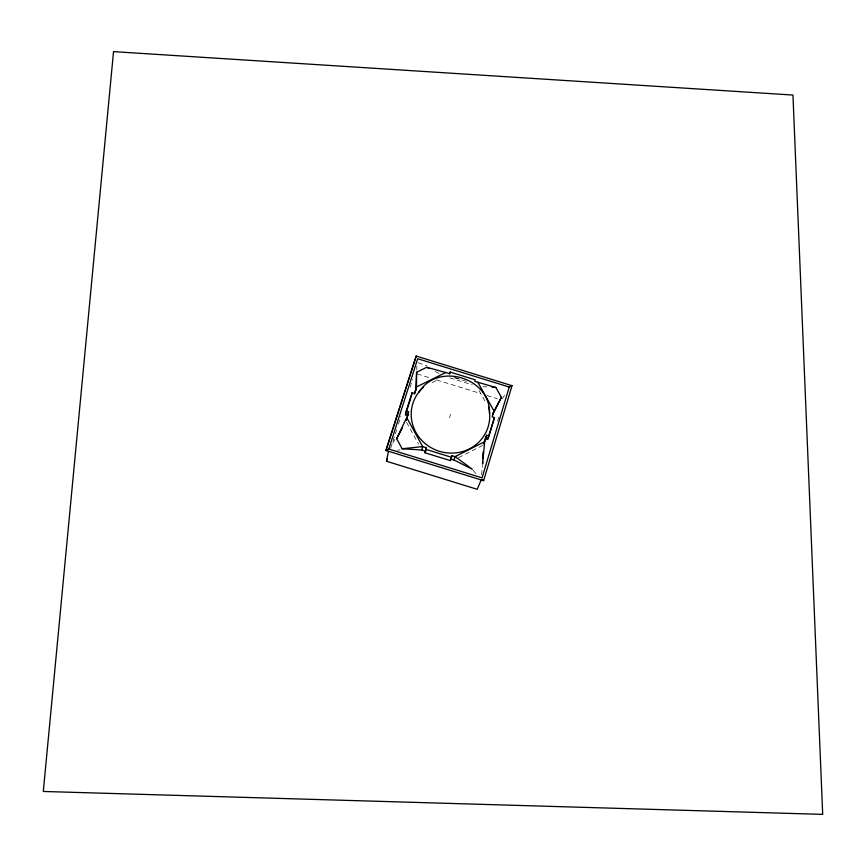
<?xml version="1.0" encoding="UTF-8"?>
<svg xmlns="http://www.w3.org/2000/svg" width="866" height="866" viewBox="0 0 866 866"><rect width="100%" height="100%" fill="white"/><g stroke="black" fill="none" stroke-linecap="round" stroke-linejoin="round"><path stroke-width="0.65" stroke-dasharray="4.33 3.25" d="M416.795 369.999L416.86 366.156M481.572 474.795L482.459 465.399M449.562 417.758L450.472 414.229M497.604 421.244L499.141 416.102M390.663 448.296L396.79 429.135M398.425 424.026L400.871 416.362M410.148 387.189L412.714 379.33M392.818 443.208L395.383 438.477M502.085 398.945L505.712 393.629M458.655 457.594L483.315 445.135M432.004 382.685L437.85 379.817M397.451 450.19L400.06 449.822M482.99 386.593L486.844 386.864M455.289 377.89L466.525 381.365M449.811 377.89L472.284 384.84M417.228 373.939L430.142 377.933M436.594 379.936L480.511 393.51M486.973 395.502L497.3 398.696M418.17 362.746L426.819 365.777M435.219 371.514L440.036 373.939M473.139 470.26L476.311 474.222M479.125 390.696L484.873 400.904M406.587 422.359L418.614 444.258M454.087 377.738A39.414 37.66 16.9 0 1 461.61 379.308"/><path stroke-width="1.3" d="M416.611 372.261L416.492 386.929L415.658 390.75L416.611 372.261L426.786 367.281L449.649 373.603L450.136 372.055L475.282 379.828L474.806 381.386L495.828 387.47L501.403 397.31L492.538 414.522L501.403 397.31M482.687 461.361L482.579 464.057L484.679 441.703L486.616 435.252L488.954 435.977L494.497 417.553L492.159 416.827L493.956 410.874L477.859 382.328M482.795 458.655L483.055 451.89M388.412 451.435L386.474 461.242L477.198 489.312L481.074 480.175M406.316 420.064L407.778 415.464L405.461 414.749L406.23 411.09L412.075 392.763L414.403 393.489L416.492 386.929L445.914 372.456M406.208 419.999L408.568 411.815L406.23 411.09M411.263 396.541L412.075 392.763M407.778 415.464L408.568 411.815M421.774 450.017L422.673 446.607L406.728 417.596L396.639 438.672L402.149 448.75L421.774 450.017L425.542 451.186L425.044 452.777L450.396 460.615L452.009 455.678L455.105 456.631L472.349 469.264L453.968 459.976L450.883 459.023L450.396 460.615M425.044 452.777L426.473 447.776L422.673 446.607L402.149 448.75M425.542 451.186L426.473 447.776M449.595 374.004L450.136 372.055M416.265 356.002L385.976 450.482L483.618 480.673L512.033 385.619L509.24 387.048L482.048 477.87L388.791 449.032L385.89 450.526L416.178 356.045L511.947 385.662M483.704 443.847L486.616 435.252M485.241 438.726L487.569 439.441L494.497 417.553M452.009 455.678L451.511 457.28L425.975 449.378M386.582 461.069L387.394 458.515M405.461 414.749L410.874 397.765M414.619 394.008L415.312 391.833M388.791 449.032L417.683 358.74L509.24 387.048M453.968 459.976L455.105 456.631L484.679 441.703M487.569 439.441L488.954 435.977M396.639 438.672L402.225 428.194M418.949 392.201C437.969 361.458 491.163 377.89 489.496 414.013M385.89 450.526L387.708 450.158M491.975 387.21L495.828 387.47M426.786 367.281L429.19 368.494M482.319 479.396L483.618 480.673M488.586 407.15A39.414 37.66 16.9 0 1 466.211 450.309A39.414 37.66 16.9 0 1 417.683 435.295A39.414 37.66 16.9 0 1 423.604 387.059M113.533 51.624L43.3 791.459L822.7 814.376L792.942 95.054L113.533 51.624"/></g></svg>
